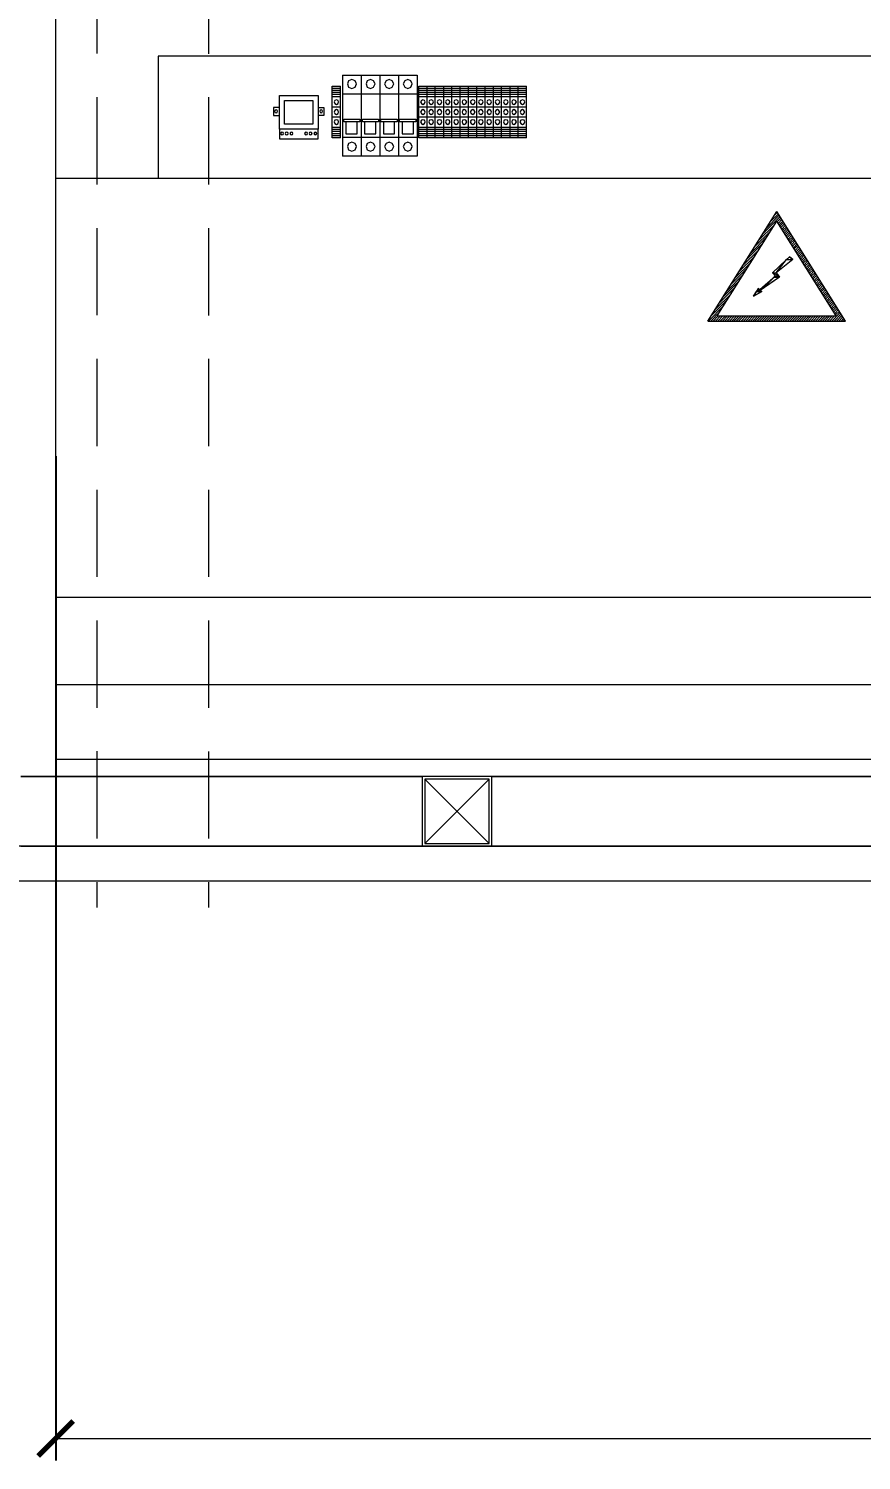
# Model space of a CAD drawing. Header units: millimetres. Extents: x 216897 to 220043, y -96037 to -94755.
# Drawn here: x 217727.1 to 217774.8, y -95980.8 to -95898.7 of the extents above; entities that cross this region are included whole.
import ezdxf

# ---------------------------------------------------------------- set-up
doc = ezdxf.new("R2010")
doc.units = ezdxf.units.MM
doc.header["$PDMODE"] = 2
doc.linetypes.add('HIDDEN', pattern=[0.375, 0.25, -0.125])
doc.layers.get('0').update_dxf_attribs({"lineweight": 20})
for name, color, linetype, lineweight in [('ahsapkesit', 26, 'Continuous', 20), ('karkas sistem', 175, 'HIDDEN', 20), ('makineekipman', 156, 'Continuous', 20), ('tezgahdemir', 76, 'Continuous', 20)]:
    doc.layers.add(name, color=color, linetype=linetype, lineweight=lineweight)
doc.styles.add('Ölçü50', font='calibri.ttf', dxfattribs={"width": 0.7})
doc.dimstyles.new('olcu10', dxfattribs={"dimtxt": 9, "dimasz": 2, "dimexe": 1.25, "dimexo": 0.625, "dimgap": 0.5, "dimtad": 1, "dimdec": 1, "dimrnd": 0.5, "dimzin": 9, "dimtxsty": 'Ölçü50', "dimblk": 'ARCHTICK', "dimcen": 2, "dimclrd": 256, "dimclre": 256, "dimclrt": 6, "dimazin": 2, "dimtfac": 1, "dimtdec": 1, "dimtix": 1, "dimtmove": 0, "dimatfit": 3, "dimldrblk": 'ARCHTICK', "dimfxl": 1, "dimlwd": -1, "dimarcsym": 0})

# ---------------------------------------------------------------- blocks, each defined once
blk = doc.blocks.new('lena 2500 928')
blk.add_line((38330.41, -15738.03), (38330.41, -14988.03))
at = {"linetype": 'Continuous'}
for p, q in [((38330.41, -15405.03), (39830.41, -15405.03)), ((38330.41, -15645.24), (39830.41, -15645.24)), ((38330.41, -15695.24), (39830.41, -15695.24)), ((38330.41, -15738.03), (39830.41, -15738.03))]:
    blk.add_line(p, q, dxfattribs=at)
at = {"lineweight": 0}
for points in [[(39089.08, -15405.03), (39089.08, -15335.03), (38389.08, -15335.03), (38389.08, -15405.03)], [(38494.84, -15345.89), (38505.52, -15345.89)], [(38494.84, -15345.89), (38494.84, -15392.33)], [(38502.77, -15350.9), (38501.96, -15349.12), (38500.18, -15348.31), (38498.24, -15349.12), (38497.59, -15350.9), (38498.24, -15352.85), (38500.18, -15353.49), (38501.96, -15352.85), (38502.77, -15350.9), (38502.77, -15350.9)], [(38505.52, -15345.89), (38516.2, -15345.89)], [(38505.52, -15345.89), (38505.52, -15392.33)], [(38505.52, -15345.89), (38505.52, -15392.33)], [(38513.45, -15350.9), (38512.64, -15349.12), (38510.86, -15348.31), (38508.92, -15349.12), (38508.28, -15350.9), (38508.92, -15352.85), (38510.86, -15353.49), (38512.64, -15352.85), (38513.45, -15350.9), (38513.45, -15350.9)], [(38516.2, -15345.89), (38526.88, -15345.89)], [(38516.2, -15345.89), (38516.2, -15392.33)], [(38516.2, -15345.89), (38516.2, -15392.33)], [(38524.13, -15350.9), (38523.32, -15349.12), (38521.54, -15348.31), (38519.76, -15349.12), (38518.96, -15350.9), (38519.76, -15352.85), (38521.54, -15353.49), (38523.32, -15352.85), (38524.13, -15350.9), (38524.13, -15350.9)], [(38526.88, -15345.89), (38537.57, -15345.89)], [(38526.88, -15345.89), (38526.88, -15392.33)], [(38526.88, -15345.89), (38526.88, -15392.33)], [(38534.81, -15350.9), (38534.01, -15349.12), (38532.23, -15348.31), (38530.45, -15349.12), (38529.64, -15350.9), (38530.45, -15352.85), (38532.23, -15353.49), (38534.01, -15352.85), (38534.81, -15350.9), (38534.81, -15350.9)], [(38537.57, -15345.89), (38537.57, -15392.33)], [(38458.6, -15357.54), (38480.77, -15357.54)], [(38458.6, -15376.96), (38458.6, -15357.54)], [(38480.77, -15357.54), (38480.77, -15376.96)], [(38488.86, -15352.2), (38493.71, -15352.2)], [(38488.86, -15381.81), (38488.86, -15352.2)], [(38488.86, -15381.81), (38488.86, -15352.2)], [(38488.86, -15381.81), (38488.86, -15352.2)], [(38488.86, -15353.33), (38493.71, -15353.33)], [(38488.86, -15354.46), (38493.71, -15354.46)], [(38488.86, -15355.76), (38493.71, -15355.76)], [(38488.86, -15356.89), (38493.71, -15356.89)], [(38488.86, -15358.19), (38493.71, -15358.19)], [(38493.71, -15381.81), (38493.71, -15352.2)], [(38494.84, -15356.57), (38505.52, -15356.57)], [(38505.52, -15356.57), (38516.2, -15356.57)], [(38516.2, -15356.57), (38526.88, -15356.57)], [(38526.88, -15356.57), (38537.57, -15356.57)], [(38538.54, -15352.2), (38543.23, -15352.2)], [(38538.54, -15381.81), (38538.54, -15352.2)], [(38538.54, -15353.33), (38543.23, -15353.33)], [(38538.54, -15354.46), (38543.23, -15354.46)], [(38538.54, -15355.76), (38543.23, -15355.76)], [(38538.54, -15356.89), (38543.23, -15356.89)], [(38538.54, -15358.19), (38543.23, -15358.19)], [(38543.23, -15352.2), (38547.92, -15352.2)], [(38543.23, -15381.81), (38543.23, -15352.2)], [(38543.23, -15381.81), (38543.23, -15352.2)], [(38543.23, -15353.33), (38547.92, -15353.33)], [(38543.23, -15354.46), (38547.92, -15354.46)], [(38543.23, -15355.76), (38547.92, -15355.76)], [(38543.23, -15356.89), (38547.92, -15356.89)], [(38543.23, -15358.19), (38547.92, -15358.19)], [(38547.92, -15352.2), (38552.78, -15352.2)], [(38547.92, -15381.81), (38547.92, -15352.2)], [(38547.92, -15381.81), (38547.92, -15352.2)], [(38547.92, -15353.33), (38552.78, -15353.33)], [(38547.92, -15354.46), (38552.78, -15354.46)], [(38547.92, -15355.76), (38552.78, -15355.76)], [(38547.92, -15356.89), (38552.78, -15356.89)], [(38547.92, -15358.19), (38552.78, -15358.19)], [(38552.78, -15352.2), (38557.47, -15352.2)], [(38552.78, -15381.81), (38552.78, -15352.2)], [(38552.78, -15381.81), (38552.78, -15352.2)], [(38552.78, -15353.33), (38557.47, -15353.33)], [(38552.78, -15354.46), (38557.47, -15354.46)], [(38552.78, -15355.76), (38557.47, -15355.76)], [(38552.78, -15356.89), (38557.47, -15356.89)], [(38552.78, -15358.19), (38557.47, -15358.19)], [(38557.47, -15352.2), (38562.32, -15352.2)], [(38557.47, -15381.81), (38557.47, -15352.2)], [(38557.47, -15381.81), (38557.47, -15352.2)], [(38557.47, -15353.33), (38562.32, -15353.33)], [(38557.47, -15354.46), (38562.32, -15354.46)], [(38557.47, -15355.76), (38562.32, -15355.76)], [(38557.47, -15356.89), (38562.32, -15356.89)], [(38557.47, -15358.19), (38562.32, -15358.19)], [(38562.32, -15352.2), (38567.02, -15352.2)], [(38562.32, -15381.81), (38562.32, -15352.2)], [(38562.32, -15381.81), (38562.32, -15352.2)], [(38562.32, -15353.33), (38567.02, -15353.33)], [(38562.32, -15354.46), (38567.02, -15354.46)], [(38562.32, -15355.76), (38567.02, -15355.76)], [(38562.32, -15356.89), (38567.02, -15356.89)], [(38562.32, -15358.19), (38567.02, -15358.19)], [(38567.02, -15352.2), (38571.71, -15352.2)], [(38567.02, -15381.81), (38567.02, -15352.2)], [(38567.02, -15381.81), (38567.02, -15352.2)], [(38567.02, -15353.33), (38571.71, -15353.33)], [(38567.02, -15354.46), (38571.71, -15354.46)], [(38567.02, -15355.76), (38571.71, -15355.76)], [(38567.02, -15356.89), (38571.71, -15356.89)], [(38567.02, -15358.19), (38571.71, -15358.19)], [(38571.71, -15352.2), (38576.56, -15352.2)], [(38571.71, -15381.81), (38571.71, -15352.2)], [(38571.71, -15381.81), (38571.71, -15352.2)], [(38571.71, -15353.33), (38576.56, -15353.33)], [(38571.71, -15354.46), (38576.56, -15354.46)], [(38571.71, -15355.76), (38576.56, -15355.76)], [(38571.71, -15356.89), (38576.56, -15356.89)], [(38571.71, -15358.19), (38576.56, -15358.19)], [(38576.56, -15352.2), (38581.26, -15352.2)], [(38576.56, -15381.81), (38576.56, -15352.2)], [(38576.56, -15381.81), (38576.56, -15352.2)], [(38576.56, -15353.33), (38581.26, -15353.33)], [(38576.56, -15354.46), (38581.26, -15354.46)], [(38576.56, -15355.76), (38581.26, -15355.76)], [(38576.56, -15356.89), (38581.26, -15356.89)], [(38576.56, -15358.19), (38581.26, -15358.19)], [(38581.26, -15352.2), (38585.95, -15352.2)], [(38581.26, -15381.81), (38581.26, -15352.2)], [(38581.26, -15381.81), (38581.26, -15352.2)], [(38581.26, -15381.81), (38581.26, -15352.2)], [(38581.26, -15353.33), (38585.95, -15353.33)], [(38581.26, -15354.46), (38585.95, -15354.46)], [(38581.26, -15355.76), (38585.95, -15355.76)], [(38581.26, -15356.89), (38585.95, -15356.89)], [(38581.26, -15358.19), (38585.95, -15358.19)], [(38585.95, -15352.2), (38590.81, -15352.2)], [(38585.95, -15381.81), (38585.95, -15352.2)], [(38585.95, -15381.81), (38585.95, -15352.2)], [(38585.95, -15381.81), (38585.95, -15352.2)], [(38585.95, -15353.33), (38590.81, -15353.33)], [(38585.95, -15354.46), (38590.81, -15354.46)], [(38585.95, -15355.76), (38590.81, -15355.76)], [(38585.95, -15356.89), (38590.81, -15356.89)], [(38585.95, -15358.19), (38590.81, -15358.19)], [(38590.81, -15352.2), (38595.5, -15352.2)], [(38590.81, -15381.81), (38590.81, -15352.2)], [(38590.81, -15381.81), (38590.81, -15352.2)], [(38590.81, -15381.81), (38590.81, -15352.2)], [(38590.81, -15353.33), (38595.5, -15353.33)], [(38590.81, -15354.46), (38595.5, -15354.46)], [(38590.81, -15355.76), (38595.5, -15355.76)], [(38590.81, -15356.89), (38595.5, -15356.89)], [(38590.81, -15358.19), (38595.5, -15358.19)], [(38595.5, -15352.2), (38600.19, -15352.2)], [(38595.5, -15381.81), (38595.5, -15352.2)], [(38595.5, -15381.81), (38595.5, -15352.2)], [(38595.5, -15381.81), (38595.5, -15352.2)], [(38595.5, -15353.33), (38600.19, -15353.33)], [(38595.5, -15354.46), (38600.19, -15354.46)], [(38595.5, -15355.76), (38600.19, -15355.76)], [(38595.5, -15356.89), (38600.19, -15356.89)], [(38595.5, -15358.19), (38600.19, -15358.19)], [(38600.19, -15381.81), (38600.19, -15352.2)], [(38455.2, -15364.5), (38455.2, -15369.03)], [(38458.6, -15364.5), (38455.2, -15364.5)], [(38457.62, -15366.6), (38457.3, -15366.12), (38456.82, -15365.79), (38456.17, -15366.12), (38455.84, -15366.6), (38456.17, -15367.25), (38456.82, -15367.57), (38457.3, -15367.25), (38457.62, -15366.6), (38457.62, -15366.6)], [(38461.51, -15360.45), (38477.85, -15360.45)], [(38461.51, -15374.04), (38461.51, -15360.45)], [(38477.85, -15360.45), (38477.85, -15374.04)], [(38480.77, -15364.5), (38484.16, -15364.5)], [(38483.35, -15366.6), (38483.19, -15366.12), (38482.55, -15365.79), (38481.9, -15366.12), (38481.74, -15366.6), (38481.9, -15367.25), (38482.55, -15367.57), (38483.19, -15367.25), (38483.35, -15366.6), (38483.35, -15366.6)], [(38484.16, -15364.5), (38484.16, -15369.03)], [(38488.86, -15364.01), (38493.71, -15364.01)], [(38492.58, -15361.26), (38492.25, -15360.45), (38491.28, -15359.97), (38490.31, -15360.45), (38489.99, -15361.26), (38490.31, -15362.23), (38491.28, -15362.72), (38492.25, -15362.23), (38492.58, -15361.26), (38492.58, -15361.26)], [(38492.58, -15367.09), (38492.25, -15366.12), (38491.28, -15365.63), (38490.31, -15366.12), (38489.99, -15367.09), (38490.31, -15367.9), (38491.28, -15368.38), (38492.25, -15367.9), (38492.58, -15367.09), (38492.58, -15367.09)], [(38538.54, -15364.01), (38543.23, -15364.01)], [(38542.26, -15361.26), (38541.77, -15360.45), (38540.8, -15359.97), (38539.99, -15360.45), (38539.51, -15361.26), (38539.99, -15362.23), (38540.8, -15362.72), (38541.77, -15362.23), (38542.26, -15361.26), (38542.26, -15361.26)], [(38542.26, -15367.09), (38541.77, -15366.12), (38540.8, -15365.63), (38539.99, -15366.12), (38539.51, -15367.09), (38539.99, -15367.9), (38540.8, -15368.38), (38541.77, -15367.9), (38542.26, -15367.09), (38542.26, -15367.09)], [(38543.23, -15364.01), (38547.92, -15364.01)], [(38546.95, -15361.26), (38546.63, -15360.45), (38545.66, -15359.97), (38544.69, -15360.45), (38544.2, -15361.26), (38544.69, -15362.23), (38545.66, -15362.72), (38546.63, -15362.23), (38546.95, -15361.26), (38546.95, -15361.26)], [(38546.95, -15367.09), (38546.63, -15366.12), (38545.66, -15365.63), (38544.69, -15366.12), (38544.36, -15367.09), (38544.69, -15367.9), (38545.66, -15368.38), (38546.63, -15367.9), (38546.95, -15367.09), (38546.95, -15367.09)], [(38547.92, -15364.01), (38552.78, -15364.01)], [(38551.81, -15361.26), (38551.32, -15360.45), (38550.35, -15359.97), (38549.38, -15360.45), (38549.05, -15361.26), (38549.38, -15362.23), (38550.35, -15362.72), (38551.32, -15362.23), (38551.81, -15361.26), (38551.81, -15361.26)], [(38551.64, -15367.09), (38551.32, -15366.12), (38550.35, -15365.63), (38549.38, -15366.12), (38549.05, -15367.09), (38549.38, -15367.9), (38550.35, -15368.38), (38551.32, -15367.9), (38551.64, -15367.09), (38551.64, -15367.09)], [(38552.78, -15364.01), (38557.47, -15364.01)], [(38556.5, -15361.26), (38556.01, -15360.45), (38555.2, -15359.97), (38554.23, -15360.45), (38553.75, -15361.26), (38554.23, -15362.23), (38555.2, -15362.72), (38556.01, -15362.23), (38556.5, -15361.26), (38556.5, -15361.26)], [(38556.5, -15367.09), (38556.01, -15366.12), (38555.2, -15365.63), (38554.23, -15366.12), (38553.75, -15367.09), (38554.23, -15367.9), (38555.2, -15368.38), (38556.01, -15367.9), (38556.5, -15367.09), (38556.5, -15367.09)], [(38557.47, -15364.01), (38562.32, -15364.01)], [(38561.19, -15361.26), (38560.87, -15360.45), (38559.9, -15359.97), (38558.93, -15360.45), (38558.6, -15361.26), (38558.93, -15362.23), (38559.9, -15362.72), (38560.87, -15362.23), (38561.19, -15361.26), (38561.19, -15361.26)], [(38561.19, -15367.09), (38560.87, -15366.12), (38559.9, -15365.63), (38558.93, -15366.12), (38558.6, -15367.09), (38558.93, -15367.9), (38559.9, -15368.38), (38560.87, -15367.9), (38561.19, -15367.09), (38561.19, -15367.09)], [(38562.32, -15364.01), (38567.02, -15364.01)], [(38566.05, -15361.26), (38565.56, -15360.45), (38564.59, -15359.97), (38563.62, -15360.45), (38563.3, -15361.26), (38563.62, -15362.23), (38564.59, -15362.72), (38565.56, -15362.23), (38566.05, -15361.26), (38566.05, -15361.26)], [(38565.88, -15367.09), (38565.56, -15366.12), (38564.59, -15365.63), (38563.62, -15366.12), (38563.3, -15367.09), (38563.62, -15367.9), (38564.59, -15368.38), (38565.56, -15367.9), (38565.88, -15367.09), (38565.88, -15367.09)], [(38567.02, -15364.01), (38571.71, -15364.01)], [(38570.74, -15361.26), (38570.42, -15360.45), (38569.44, -15359.97), (38568.47, -15360.45), (38567.99, -15361.26), (38568.47, -15362.23), (38569.44, -15362.72), (38570.42, -15362.23), (38570.74, -15361.26), (38570.74, -15361.26)], [(38570.74, -15367.09), (38570.25, -15366.12), (38569.44, -15365.63), (38568.47, -15366.12), (38567.99, -15367.09), (38568.47, -15367.9), (38569.44, -15368.38), (38570.25, -15367.9), (38570.74, -15367.09), (38570.74, -15367.09)], [(38571.71, -15364.01), (38576.56, -15364.01)], [(38575.43, -15361.26), (38575.11, -15360.45), (38574.14, -15359.97), (38573.17, -15360.45), (38572.84, -15361.26), (38573.17, -15362.23), (38574.14, -15362.72), (38575.11, -15362.23), (38575.43, -15361.26), (38575.43, -15361.26)], [(38575.43, -15367.09), (38575.11, -15366.12), (38574.14, -15365.63), (38573.17, -15366.12), (38572.84, -15367.09), (38573.17, -15367.9), (38574.14, -15368.38), (38575.11, -15367.9), (38575.43, -15367.09), (38575.43, -15367.09)], [(38576.56, -15364.01), (38581.26, -15364.01)], [(38580.29, -15361.26), (38579.8, -15360.45), (38578.83, -15359.97), (38577.86, -15360.45), (38577.54, -15361.26), (38577.86, -15362.23), (38578.83, -15362.72), (38579.8, -15362.23), (38580.29, -15361.26), (38580.29, -15361.26)], [(38580.12, -15367.09), (38579.8, -15366.12), (38578.83, -15365.63), (38578.02, -15366.12), (38577.54, -15367.09), (38578.02, -15367.9), (38578.83, -15368.38), (38579.8, -15367.9), (38580.12, -15367.09), (38580.12, -15367.09)], [(38581.26, -15364.01), (38585.95, -15364.01)], [(38584.98, -15361.26), (38584.66, -15360.45), (38583.69, -15359.97), (38582.71, -15360.45), (38582.23, -15361.26), (38582.71, -15362.23), (38583.69, -15362.72), (38584.66, -15362.23), (38584.98, -15361.26), (38584.98, -15361.26)], [(38584.98, -15367.09), (38584.49, -15366.12), (38583.69, -15365.63), (38582.71, -15366.12), (38582.39, -15367.09), (38582.71, -15367.9), (38583.69, -15368.38), (38584.49, -15367.9), (38584.98, -15367.09), (38584.98, -15367.09)], [(38585.95, -15364.01), (38590.81, -15364.01)], [(38589.67, -15361.26), (38589.35, -15360.45), (38588.38, -15359.97), (38587.41, -15360.45), (38587.08, -15361.26), (38587.41, -15362.23), (38588.38, -15362.72), (38589.35, -15362.23), (38589.67, -15361.26), (38589.67, -15361.26)], [(38589.67, -15367.09), (38589.35, -15366.12), (38588.38, -15365.63), (38587.41, -15366.12), (38587.08, -15367.09), (38587.41, -15367.9), (38588.38, -15368.38), (38589.35, -15367.9), (38589.67, -15367.09), (38589.67, -15367.09)], [(38590.81, -15364.01), (38595.5, -15364.01)], [(38594.53, -15361.26), (38594.04, -15360.45), (38593.07, -15359.97), (38592.1, -15360.45), (38591.78, -15361.26), (38592.1, -15362.23), (38593.07, -15362.72), (38594.04, -15362.23), (38594.53, -15361.26), (38594.53, -15361.26)], [(38594.53, -15367.09), (38594.04, -15366.12), (38593.07, -15365.63), (38592.26, -15366.12), (38591.78, -15367.09), (38592.26, -15367.9), (38593.07, -15368.38), (38594.04, -15367.9), (38594.53, -15367.09), (38594.53, -15367.09)], [(38595.5, -15364.01), (38600.19, -15364.01)], [(38599.22, -15361.26), (38598.9, -15360.45), (38597.93, -15359.97), (38596.95, -15360.45), (38596.47, -15361.26), (38596.95, -15362.23), (38597.93, -15362.72), (38598.9, -15362.23), (38599.22, -15361.26), (38599.22, -15361.26)], [(38599.22, -15367.09), (38598.73, -15366.12), (38597.93, -15365.63), (38596.95, -15366.12), (38596.63, -15367.09), (38596.95, -15367.9), (38597.93, -15368.38), (38598.73, -15367.9), (38599.22, -15367.09), (38599.22, -15367.09)], [(38455.2, -15369.03), (38458.6, -15369.03)], [(38477.85, -15374.04), (38461.51, -15374.04)], [(38484.16, -15369.03), (38480.77, -15369.03)], [(38493.71, -15370), (38488.86, -15370)], [(38492.58, -15372.75), (38492.25, -15371.78), (38491.28, -15371.46), (38490.31, -15371.78), (38489.99, -15372.75), (38490.31, -15373.72), (38491.28, -15374.21), (38492.25, -15373.72), (38492.58, -15372.75), (38492.58, -15372.75)], [(38495.49, -15371.13), (38504.72, -15371.13)], [(38495.49, -15372.75), (38495.49, -15371.13)], [(38504.72, -15372.75), (38495.49, -15372.75)], [(38496.79, -15372.75), (38496.79, -15379.55)], [(38503.26, -15379.55), (38503.26, -15372.75)], [(38504.72, -15371.13), (38504.72, -15372.75)], [(38506.17, -15372.75), (38506.17, -15371.13)], [(38506.17, -15371.13), (38515.4, -15371.13)], [(38515.4, -15372.75), (38506.17, -15372.75)], [(38507.47, -15372.75), (38507.47, -15379.55)], [(38513.94, -15379.55), (38513.94, -15372.75)], [(38515.4, -15371.13), (38515.4, -15372.75)], [(38516.85, -15372.75), (38516.85, -15371.13)], [(38516.85, -15371.13), (38526.08, -15371.13)], [(38526.08, -15372.75), (38516.85, -15372.75)], [(38518.31, -15372.75), (38518.31, -15379.55)], [(38524.62, -15379.55), (38524.62, -15372.75)], [(38526.08, -15371.13), (38526.08, -15372.75)], [(38527.53, -15371.13), (38536.76, -15371.13)], [(38527.53, -15372.75), (38527.53, -15371.13)], [(38536.76, -15372.75), (38527.53, -15372.75)], [(38528.99, -15372.75), (38528.99, -15379.55)], [(38535.46, -15379.55), (38535.46, -15372.75)], [(38536.76, -15371.13), (38536.76, -15372.75)], [(38543.23, -15370), (38538.54, -15370)], [(38542.26, -15372.75), (38541.77, -15371.78), (38540.8, -15371.46), (38539.99, -15371.78), (38539.51, -15372.75), (38539.99, -15373.72), (38540.8, -15374.21), (38541.77, -15373.72), (38542.26, -15372.75), (38542.26, -15372.75)], [(38547.92, -15370), (38543.23, -15370)], [(38546.95, -15372.75), (38546.63, -15371.78), (38545.66, -15371.46), (38544.69, -15371.78), (38544.2, -15372.75), (38544.69, -15373.72), (38545.66, -15374.21), (38546.63, -15373.72), (38546.95, -15372.75), (38546.95, -15372.75)], [(38552.78, -15370), (38547.92, -15370)], [(38551.81, -15372.75), (38551.32, -15371.78), (38550.35, -15371.46), (38549.38, -15371.78), (38549.05, -15372.75), (38549.38, -15373.72), (38550.35, -15374.21), (38551.32, -15373.72), (38551.81, -15372.75), (38551.81, -15372.75)], [(38557.47, -15370), (38552.78, -15370)], [(38556.5, -15372.75), (38556.01, -15371.78), (38555.2, -15371.46), (38554.23, -15371.78), (38553.75, -15372.75), (38554.23, -15373.72), (38555.2, -15374.21), (38556.01, -15373.72), (38556.5, -15372.75), (38556.5, -15372.75)], [(38562.32, -15370), (38557.47, -15370)], [(38561.19, -15372.75), (38560.87, -15371.78), (38559.9, -15371.46), (38558.93, -15371.78), (38558.6, -15372.75), (38558.93, -15373.72), (38559.9, -15374.21), (38560.87, -15373.72), (38561.19, -15372.75), (38561.19, -15372.75)], [(38567.02, -15370), (38562.32, -15370)], [(38566.05, -15372.75), (38565.56, -15371.78), (38564.59, -15371.46), (38563.62, -15371.78), (38563.3, -15372.75), (38563.62, -15373.72), (38564.59, -15374.21), (38565.56, -15373.72), (38566.05, -15372.75), (38566.05, -15372.75)], [(38571.71, -15370), (38567.02, -15370)], [(38570.74, -15372.75), (38570.42, -15371.78), (38569.44, -15371.46), (38568.47, -15371.78), (38567.99, -15372.75), (38568.47, -15373.72), (38569.44, -15374.21), (38570.42, -15373.72), (38570.74, -15372.75), (38570.74, -15372.75)], [(38576.56, -15370), (38571.71, -15370)], [(38575.43, -15372.75), (38575.11, -15371.78), (38574.14, -15371.46), (38573.17, -15371.78), (38572.84, -15372.75), (38573.17, -15373.72), (38574.14, -15374.21), (38575.11, -15373.72), (38575.43, -15372.75), (38575.43, -15372.75)], [(38581.26, -15370), (38576.56, -15370)], [(38580.29, -15372.75), (38579.8, -15371.78), (38578.83, -15371.46), (38577.86, -15371.78), (38577.54, -15372.75), (38577.86, -15373.72), (38578.83, -15374.21), (38579.8, -15373.72), (38580.29, -15372.75), (38580.29, -15372.75)], [(38585.95, -15370), (38581.26, -15370)], [(38584.98, -15372.75), (38584.66, -15371.78), (38583.69, -15371.46), (38582.71, -15371.78), (38582.23, -15372.75), (38582.71, -15373.72), (38583.69, -15374.21), (38584.66, -15373.72), (38584.98, -15372.75), (38584.98, -15372.75)], [(38590.81, -15370), (38585.95, -15370)], [(38589.67, -15372.75), (38589.35, -15371.78), (38588.38, -15371.46), (38587.41, -15371.78), (38587.08, -15372.75), (38587.41, -15373.72), (38588.38, -15374.21), (38589.35, -15373.72), (38589.67, -15372.75), (38589.67, -15372.75)], [(38595.5, -15370), (38590.81, -15370)], [(38594.53, -15372.75), (38594.04, -15371.78), (38593.07, -15371.46), (38592.1, -15371.78), (38591.78, -15372.75), (38592.1, -15373.72), (38593.07, -15374.21), (38594.04, -15373.72), (38594.53, -15372.75), (38594.53, -15372.75)], [(38600.19, -15370), (38595.5, -15370)], [(38599.22, -15372.75), (38598.9, -15371.78), (38597.93, -15371.46), (38596.95, -15371.78), (38596.47, -15372.75), (38596.95, -15373.72), (38597.93, -15374.21), (38598.9, -15373.72), (38599.22, -15372.75), (38599.22, -15372.75)], [(38458.6, -15376.96), (38458.6, -15382.46)], [(38480.77, -15376.96), (38458.6, -15376.96)], [(38458.6, -15382.46), (38480.77, -15382.46)], [(38461.02, -15379.38), (38460.7, -15378.74), (38460.05, -15378.58), (38459.57, -15378.74), (38459.24, -15379.38), (38459.57, -15380.03), (38460.05, -15380.19), (38460.7, -15380.03), (38461.02, -15379.38), (38461.02, -15379.38)], [(38463.61, -15379.38), (38463.45, -15378.74), (38462.8, -15378.58), (38462.16, -15378.74), (38461.99, -15379.38), (38462.16, -15380.03), (38462.8, -15380.19), (38463.45, -15380.03), (38463.61, -15379.38), (38463.61, -15379.38)], [(38466.36, -15379.38), (38466.04, -15378.74), (38465.39, -15378.58), (38464.91, -15378.74), (38464.58, -15379.38), (38464.91, -15380.03), (38465.39, -15380.19), (38466.04, -15380.03), (38466.36, -15379.38), (38466.36, -15379.38)], [(38474.78, -15379.38), (38474.45, -15378.74), (38473.81, -15378.58), (38473.32, -15378.74), (38473, -15379.38), (38473.32, -15380.03), (38473.81, -15380.19), (38474.45, -15380.03), (38474.78, -15379.38), (38474.78, -15379.38)], [(38477.37, -15379.38), (38477.04, -15378.74), (38476.56, -15378.58), (38475.91, -15378.74), (38475.59, -15379.38), (38475.91, -15380.03), (38476.56, -15380.19), (38477.04, -15380.03), (38477.37, -15379.38), (38477.37, -15379.38)], [(38480.12, -15379.38), (38479.79, -15378.74), (38479.15, -15378.58), (38478.66, -15378.74), (38478.34, -15379.38), (38478.66, -15380.03), (38479.15, -15380.19), (38479.79, -15380.03), (38480.12, -15379.38), (38480.12, -15379.38)], [(38480.77, -15382.46), (38480.77, -15376.96)], [(38493.71, -15375.99), (38488.86, -15375.99)], [(38493.71, -15377.12), (38488.86, -15377.12)], [(38493.71, -15378.25), (38488.86, -15378.25)], [(38493.71, -15379.55), (38488.86, -15379.55)], [(38493.71, -15380.68), (38488.86, -15380.68)], [(38493.71, -15381.81), (38488.86, -15381.81)], [(38505.52, -15381.65), (38494.84, -15381.65)], [(38496.79, -15379.55), (38503.26, -15379.55)], [(38516.2, -15381.65), (38505.52, -15381.65)], [(38507.47, -15379.55), (38513.94, -15379.55)], [(38526.88, -15381.65), (38516.2, -15381.65)], [(38518.31, -15379.55), (38524.62, -15379.55)], [(38537.57, -15381.65), (38526.88, -15381.65)], [(38528.99, -15379.55), (38535.46, -15379.55)], [(38543.23, -15375.99), (38538.54, -15375.99)], [(38543.23, -15377.12), (38538.54, -15377.12)], [(38543.23, -15378.25), (38538.54, -15378.25)], [(38543.23, -15379.55), (38538.54, -15379.55)], [(38543.23, -15380.68), (38538.54, -15380.68)], [(38543.23, -15381.81), (38538.54, -15381.81)], [(38547.92, -15375.99), (38543.23, -15375.99)], [(38547.92, -15377.12), (38543.23, -15377.12)], [(38547.92, -15378.25), (38543.23, -15378.25)], [(38547.92, -15379.55), (38543.23, -15379.55)], [(38547.92, -15380.68), (38543.23, -15380.68)], [(38547.92, -15381.81), (38543.23, -15381.81)], [(38552.78, -15375.99), (38547.92, -15375.99)], [(38552.78, -15377.12), (38547.92, -15377.12)], [(38552.78, -15378.25), (38547.92, -15378.25)], [(38552.78, -15379.55), (38547.92, -15379.55)], [(38552.78, -15380.68), (38547.92, -15380.68)], [(38552.78, -15381.81), (38547.92, -15381.81)], [(38557.47, -15375.99), (38552.78, -15375.99)], [(38557.47, -15377.12), (38552.78, -15377.12)], [(38557.47, -15378.25), (38552.78, -15378.25)], [(38557.47, -15379.55), (38552.78, -15379.55)], [(38557.47, -15380.68), (38552.78, -15380.68)], [(38557.47, -15381.81), (38552.78, -15381.81)], [(38562.32, -15375.99), (38557.47, -15375.99)], [(38562.32, -15377.12), (38557.47, -15377.12)], [(38562.32, -15378.25), (38557.47, -15378.25)], [(38562.32, -15379.55), (38557.47, -15379.55)], [(38562.32, -15380.68), (38557.47, -15380.68)], [(38562.32, -15381.81), (38557.47, -15381.81)], [(38567.02, -15375.99), (38562.32, -15375.99)], [(38567.02, -15377.12), (38562.32, -15377.12)], [(38567.02, -15378.25), (38562.32, -15378.25)], [(38567.02, -15379.55), (38562.32, -15379.55)], [(38567.02, -15380.68), (38562.32, -15380.68)], [(38567.02, -15381.81), (38562.32, -15381.81)], [(38571.71, -15375.99), (38567.02, -15375.99)], [(38571.71, -15377.12), (38567.02, -15377.12)], [(38571.71, -15378.25), (38567.02, -15378.25)], [(38571.71, -15379.55), (38567.02, -15379.55)], [(38571.71, -15380.68), (38567.02, -15380.68)], [(38571.71, -15381.81), (38567.02, -15381.81)], [(38576.56, -15375.99), (38571.71, -15375.99)], [(38576.56, -15377.12), (38571.71, -15377.12)], [(38576.56, -15378.25), (38571.71, -15378.25)], [(38576.56, -15379.55), (38571.71, -15379.55)], [(38576.56, -15380.68), (38571.71, -15380.68)], [(38576.56, -15381.81), (38571.71, -15381.81)], [(38581.26, -15375.99), (38576.56, -15375.99)], [(38581.26, -15377.12), (38576.56, -15377.12)], [(38581.26, -15378.25), (38576.56, -15378.25)], [(38581.26, -15379.55), (38576.56, -15379.55)], [(38581.26, -15380.68), (38576.56, -15380.68)], [(38581.26, -15381.81), (38576.56, -15381.81)], [(38585.95, -15375.99), (38581.26, -15375.99)], [(38585.95, -15377.12), (38581.26, -15377.12)], [(38585.95, -15378.25), (38581.26, -15378.25)], [(38585.95, -15379.55), (38581.26, -15379.55)], [(38585.95, -15380.68), (38581.26, -15380.68)], [(38585.95, -15381.81), (38581.26, -15381.81)], [(38590.81, -15375.99), (38585.95, -15375.99)], [(38590.81, -15377.12), (38585.95, -15377.12)], [(38590.81, -15378.25), (38585.95, -15378.25)], [(38590.81, -15379.55), (38585.95, -15379.55)], [(38590.81, -15380.68), (38585.95, -15380.68)], [(38590.81, -15381.81), (38585.95, -15381.81)], [(38595.5, -15375.99), (38590.81, -15375.99)], [(38595.5, -15377.12), (38590.81, -15377.12)], [(38595.5, -15378.25), (38590.81, -15378.25)], [(38595.5, -15379.55), (38590.81, -15379.55)], [(38595.5, -15380.68), (38590.81, -15380.68)], [(38595.5, -15381.81), (38590.81, -15381.81)], [(38600.19, -15375.99), (38595.5, -15375.99)], [(38600.19, -15377.12), (38595.5, -15377.12)], [(38600.19, -15378.25), (38595.5, -15378.25)], [(38600.19, -15379.55), (38595.5, -15379.55)], [(38600.19, -15380.68), (38595.5, -15380.68)], [(38600.19, -15381.81), (38595.5, -15381.81)], [(38502.77, -15386.83), (38501.96, -15385.05), (38500.18, -15384.24), (38498.24, -15385.05), (38497.59, -15386.83), (38498.24, -15388.77), (38500.18, -15389.42), (38501.96, -15388.77), (38502.77, -15386.83), (38502.77, -15386.83)], [(38513.45, -15386.83), (38512.64, -15385.05), (38510.86, -15384.24), (38508.92, -15385.05), (38508.28, -15386.83), (38508.92, -15388.77), (38510.86, -15389.42), (38512.64, -15388.77), (38513.45, -15386.83), (38513.45, -15386.83)], [(38524.13, -15386.83), (38523.32, -15385.05), (38521.54, -15384.24), (38519.76, -15385.05), (38518.96, -15386.83), (38519.76, -15388.77), (38521.54, -15389.42), (38523.32, -15388.77), (38524.13, -15386.83), (38524.13, -15386.83)], [(38534.81, -15386.83), (38534.01, -15385.05), (38532.23, -15384.24), (38530.45, -15385.05), (38529.64, -15386.83), (38530.45, -15388.77), (38532.23, -15389.42), (38534.01, -15388.77), (38534.81, -15386.83), (38534.81, -15386.83)], [(38505.52, -15392.33), (38494.84, -15392.33)], [(38516.2, -15392.33), (38505.52, -15392.33)], [(38526.88, -15392.33), (38516.2, -15392.33)], [(38537.57, -15392.33), (38526.88, -15392.33)], [(38704.25, -15486.87), (38743.7, -15424.01)], [(38783.14, -15486.87), (38743.7, -15424.01)], [(38709.62, -15483.85), (38743.7, -15429.63)], [(38733.12, -15440.96), (38742.52, -15431.48)], [(38735.39, -15437.35), (38745.63, -15427.03)], [(38737.65, -15433.74), (38745.12, -15426.27)], [(38739.83, -15430.13), (38744.62, -15425.43)], [(38742.1, -15426.52), (38744.03, -15424.59)], [(38777.77, -15483.85), (38743.7, -15429.63)], [(38743.95, -15430.05), (38746.13, -15427.87)], [(38744.45, -15430.89), (38746.63, -15428.71)], [(38745.04, -15431.64), (38747.14, -15429.55)], [(38745.54, -15432.48), (38747.64, -15430.38)], [(38746.05, -15433.32), (38748.14, -15431.14)], [(38746.55, -15434.16), (38748.73, -15431.98)], [(38728.59, -15448.09), (38738.07, -15438.69)], [(38730.85, -15444.49), (38740.25, -15435.08)], [(38747.05, -15435), (38749.23, -15432.82)], [(38747.56, -15435.76), (38749.74, -15433.66)], [(38748.06, -15436.6), (38750.24, -15434.41)], [(38748.56, -15437.44), (38750.75, -15435.25)], [(38749.15, -15438.27), (38751.25, -15436.09)], [(38749.65, -15439.03), (38751.75, -15436.93)], [(38750.16, -15439.87), (38752.34, -15437.69)], [(38750.66, -15440.71), (38752.84, -15438.53)], [(38751.17, -15441.55), (38753.35, -15439.37)], [(38751.67, -15442.3), (38753.85, -15440.2)], [(38724.05, -15455.31), (38733.54, -15445.83)], [(38726.32, -15451.7), (38735.81, -15442.22)], [(38752.17, -15443.14), (38754.35, -15440.96)], [(38752.76, -15443.98), (38754.86, -15441.8)], [(38753.26, -15444.82), (38755.36, -15442.64)], [(38753.77, -15445.58), (38755.87, -15443.48)], [(38754.27, -15446.42), (38756.45, -15444.23)], [(38754.77, -15447.26), (38756.96, -15445.07)], [(38755.28, -15448.09), (38757.46, -15445.91)], [(38755.78, -15448.85), (38757.96, -15446.75)], [(38756.29, -15449.69), (38758.47, -15447.59)], [(38756.87, -15450.53), (38758.97, -15448.35)], [(38717.26, -15466.06), (38726.74, -15456.66)], [(38719.52, -15462.45), (38729.01, -15453.05)], [(38721.79, -15458.92), (38731.27, -15449.44)], [(38751.08, -15450.03), (38741.18, -15459.26)], [(38749.32, -15451.62), (38741.18, -15459.26), (38743.28, -15459.26), (38749.32, -15451.62), (38749.32, -15451.62)], [(38749.32, -15451.62), (38741.18, -15459.26), (38743.28, -15459.26), (38749.32, -15451.62)], [(38749.32, -15451.62), (38753.01, -15451.62), (38743.28, -15459.26), (38749.32, -15451.62), (38749.32, -15451.62)], [(38749.32, -15451.62), (38753.01, -15451.62), (38743.28, -15459.26), (38749.32, -15451.62)], [(38753.01, -15451.62), (38743.28, -15459.26)], [(38751.08, -15450.03), (38749.32, -15451.62), (38753.01, -15451.62), (38751.08, -15450.03), (38751.08, -15450.03)], [(38751.08, -15450.03), (38749.32, -15451.62), (38753.01, -15451.62), (38751.08, -15450.03)], [(38751.08, -15450.03), (38753.01, -15451.62)], [(38757.38, -15451.37), (38759.47, -15449.19)], [(38757.88, -15452.21), (38760.06, -15450.03)], [(38758.38, -15452.96), (38760.57, -15450.86)], [(38758.89, -15453.8), (38761.07, -15451.62)], [(38759.39, -15454.64), (38761.57, -15452.46)], [(38759.89, -15455.48), (38762.08, -15453.3)], [(38760.48, -15456.24), (38762.58, -15454.14)], [(38760.99, -15457.08), (38763.08, -15454.89)], [(38761.49, -15457.91), (38763.59, -15455.73)], [(38761.99, -15458.75), (38764.17, -15456.57)], [(38712.81, -15473.27), (38722.21, -15463.79)], [(38715.07, -15469.67), (38724.47, -15460.18)], [(38742.94, -15461.19), (38734.04, -15469.08)], [(38745.29, -15461.78), (38734.29, -15469.33)], [(38742.27, -15461.78), (38734.88, -15468.32), (38735.72, -15468.32), (38742.27, -15461.78), (38742.27, -15461.78)], [(38742.27, -15461.78), (38734.88, -15468.32), (38735.72, -15468.32), (38742.27, -15461.78)], [(38742.27, -15461.78), (38745.29, -15461.78), (38735.72, -15468.32), (38742.27, -15461.78), (38742.27, -15461.78)], [(38742.27, -15461.78), (38745.29, -15461.78), (38735.72, -15468.32), (38742.27, -15461.78)], [(38741.18, -15459.26), (38743.28, -15459.26), (38744.87, -15461.19), (38741.18, -15459.26), (38741.18, -15459.26)], [(38741.18, -15459.26), (38743.28, -15459.26), (38744.87, -15461.19), (38741.18, -15459.26)], [(38741.18, -15459.26), (38742.94, -15461.19), (38744.87, -15461.19), (38741.18, -15459.26), (38741.18, -15459.26)], [(38741.18, -15459.26), (38742.94, -15461.19), (38744.87, -15461.19), (38741.18, -15459.26)], [(38741.18, -15459.26), (38742.94, -15461.19)], [(38742.94, -15461.19), (38742.27, -15461.78), (38745.29, -15461.78), (38742.94, -15461.19), (38742.94, -15461.19)], [(38742.94, -15461.19), (38742.27, -15461.78), (38745.29, -15461.78), (38742.94, -15461.19)], [(38742.94, -15461.19), (38744.87, -15461.19), (38745.29, -15461.78), (38742.94, -15461.19), (38742.94, -15461.19)], [(38742.94, -15461.19), (38744.87, -15461.19), (38745.29, -15461.78), (38742.94, -15461.19)], [(38743.28, -15459.26), (38745.29, -15461.78)], [(38762.5, -15459.51), (38764.68, -15457.41)], [(38763, -15460.35), (38765.18, -15458.17)], [(38763.5, -15461.19), (38765.69, -15459.01)], [(38764.01, -15462.03), (38766.19, -15459.85)], [(38764.59, -15462.78), (38766.69, -15460.68)], [(38765.1, -15463.62), (38767.2, -15461.52)], [(38765.6, -15464.46), (38767.78, -15462.28)], [(38766.11, -15465.3), (38768.29, -15463.12)], [(38766.61, -15466.06), (38768.79, -15463.96)], [(38767.11, -15466.9), (38769.29, -15464.8)], [(38708.28, -15480.49), (38717.68, -15471.01)], [(38710.54, -15476.88), (38719.94, -15467.4)], [(38733.12, -15468.32), (38730.43, -15472.69)], [(38732.03, -15470), (38735.13, -15470), (38730.43, -15472.69), (38732.03, -15470), (38732.03, -15470)], [(38732.03, -15470), (38735.13, -15470), (38730.43, -15472.69), (38732.03, -15470)], [(38730.43, -15472.69), (38735.13, -15470)], [(38732.53, -15469.33), (38732.03, -15470), (38735.13, -15470), (38732.53, -15469.33), (38732.53, -15469.33)], [(38732.53, -15469.33), (38732.03, -15470), (38735.13, -15470), (38732.53, -15469.33)], [(38732.62, -15469.08), (38732.53, -15469.33), (38734.29, -15469.33), (38732.62, -15469.08), (38732.62, -15469.08)], [(38732.62, -15469.08), (38732.53, -15469.33), (38734.29, -15469.33), (38732.62, -15469.08)], [(38732.53, -15469.33), (38734.29, -15469.33), (38735.13, -15470), (38732.53, -15469.33), (38732.53, -15469.33)], [(38732.53, -15469.33), (38734.29, -15469.33), (38735.13, -15470), (38732.53, -15469.33)], [(38733.12, -15468.32), (38732.62, -15469.08), (38734.04, -15469.08), (38733.12, -15468.32), (38733.12, -15468.32)], [(38733.12, -15468.32), (38732.62, -15469.08), (38734.04, -15469.08), (38733.12, -15468.32)], [(38732.62, -15469.08), (38734.55, -15469.08), (38734.29, -15469.33), (38732.62, -15469.08), (38732.62, -15469.08)], [(38732.62, -15469.08), (38734.55, -15469.08), (38734.29, -15469.33), (38732.62, -15469.08)], [(38733.12, -15468.32), (38734.04, -15469.08)], [(38734.88, -15468.32), (38734.04, -15469.08), (38734.55, -15469.08), (38734.88, -15468.32), (38734.88, -15468.32)], [(38734.88, -15468.32), (38734.04, -15469.08), (38734.55, -15469.08), (38734.88, -15468.32)], [(38734.29, -15469.33), (38735.13, -15470)], [(38734.88, -15468.32), (38735.72, -15468.32), (38734.55, -15469.08), (38734.88, -15468.32), (38734.88, -15468.32)], [(38734.88, -15468.32), (38735.72, -15468.32), (38734.55, -15469.08), (38734.88, -15468.32)], [(38767.62, -15467.73), (38769.8, -15465.55)], [(38768.2, -15468.57), (38770.3, -15466.39)], [(38768.71, -15469.41), (38770.81, -15467.23)], [(38769.21, -15470.17), (38771.31, -15468.07)], [(38769.71, -15471.01), (38771.9, -15468.83)], [(38770.22, -15471.85), (38772.4, -15469.67)], [(38770.72, -15472.69), (38772.9, -15470.5)], [(38771.23, -15473.44), (38773.41, -15471.34)], [(38771.73, -15474.28), (38773.91, -15472.1)], [(38772.32, -15475.12), (38774.41, -15472.94)], [(38704.58, -15486.87), (38713.23, -15478.23)], [(38706.01, -15484.02), (38715.41, -15474.62)], [(38772.82, -15475.96), (38774.92, -15473.78)], [(38773.32, -15476.72), (38775.51, -15474.62)], [(38773.83, -15477.55), (38776.01, -15475.37)], [(38774.33, -15478.39), (38776.51, -15476.21)], [(38774.83, -15479.23), (38777.02, -15477.05)], [(38775.34, -15479.99), (38777.52, -15477.89)], [(38775.93, -15480.83), (38778.02, -15478.73)], [(38776.43, -15481.67), (38778.53, -15479.49)], [(38776.93, -15482.51), (38779.03, -15480.32)], [(38777.44, -15483.26), (38779.62, -15481.16)], [(38704.25, -15486.87), (38783.14, -15486.87)], [(38705.93, -15486.87), (38710.96, -15481.75)], [(38707.18, -15486.87), (38710.21, -15483.85)], [(38708.53, -15486.87), (38711.55, -15483.85)], [(38709.62, -15483.85), (38777.77, -15483.85)], [(38709.87, -15486.87), (38712.89, -15483.85)], [(38711.21, -15486.87), (38714.23, -15483.85)], [(38712.56, -15486.87), (38715.49, -15483.85)], [(38713.9, -15486.87), (38716.84, -15483.85)], [(38715.24, -15486.87), (38718.18, -15483.85)], [(38716.58, -15486.87), (38719.52, -15483.85)], [(38717.93, -15486.87), (38720.87, -15483.85)], [(38719.19, -15486.87), (38722.21, -15483.85)], [(38720.53, -15486.87), (38723.55, -15483.85)], [(38721.87, -15486.87), (38724.89, -15483.85)], [(38723.22, -15486.87), (38726.24, -15483.85)], [(38724.56, -15486.87), (38727.5, -15483.85)], [(38725.9, -15486.87), (38728.84, -15483.85)], [(38727.24, -15486.87), (38730.18, -15483.85)], [(38728.59, -15486.87), (38731.52, -15483.85)], [(38729.93, -15486.87), (38732.87, -15483.85)], [(38731.19, -15486.87), (38734.21, -15483.85)], [(38732.53, -15486.87), (38735.55, -15483.85)], [(38733.87, -15486.87), (38736.9, -15483.85)], [(38735.22, -15486.87), (38738.24, -15483.85)], [(38736.56, -15486.87), (38739.5, -15483.85)], [(38737.9, -15486.87), (38740.84, -15483.85)], [(38739.25, -15486.87), (38742.18, -15483.85)], [(38740.59, -15486.87), (38743.53, -15483.85)], [(38741.93, -15486.87), (38744.87, -15483.85)], [(38743.19, -15486.87), (38746.21, -15483.85)], [(38744.53, -15486.87), (38747.56, -15483.85)], [(38745.88, -15486.87), (38748.9, -15483.85)], [(38747.22, -15486.87), (38750.24, -15483.85)], [(38748.56, -15486.87), (38751.5, -15483.85)], [(38749.91, -15486.87), (38752.84, -15483.85)], [(38751.25, -15486.87), (38754.19, -15483.85)], [(38752.59, -15486.87), (38755.53, -15483.85)], [(38753.93, -15486.87), (38756.87, -15483.85)], [(38755.19, -15486.87), (38758.22, -15483.85)], [(38756.54, -15486.87), (38759.56, -15483.85)], [(38757.88, -15486.87), (38760.9, -15483.85)], [(38759.22, -15486.87), (38762.24, -15483.85)], [(38760.57, -15486.87), (38763.5, -15483.85)], [(38761.91, -15486.87), (38764.85, -15483.85)], [(38763.25, -15486.87), (38766.19, -15483.85)], [(38764.59, -15486.87), (38767.53, -15483.85)], [(38765.94, -15486.87), (38768.87, -15483.85)], [(38767.2, -15486.87), (38770.22, -15483.85)], [(38768.54, -15486.87), (38771.56, -15483.85)], [(38769.88, -15486.87), (38772.9, -15483.85)], [(38771.23, -15486.87), (38774.16, -15483.85)], [(38772.57, -15486.87), (38775.51, -15483.85)], [(38773.91, -15486.87), (38776.85, -15483.85)], [(38775.25, -15486.87), (38780.12, -15482)], [(38776.6, -15486.87), (38780.63, -15482.76)], [(38777.94, -15486.87), (38781.13, -15483.6)], [(38779.2, -15486.87), (38781.63, -15484.44)], [(38780.54, -15486.87), (38782.14, -15485.28)], [(38781.88, -15486.87), (38782.64, -15486.03)]]:
    blk.add_lwpolyline(points, dxfattribs=at)
blk = doc.blocks.new('_ArchTick')
at = {"color": 0, "linetype": 'ByBlock', "const_width": 0.15}
blk.add_lwpolyline([(-0.5, -0.5), (0.5, 0.5)], dxfattribs=at)
blk = doc.blocks.new('*D208')
at = {"lineweight": -2, "transparency": 16777216}
for p, q in [((217728.617, -95923.221), (217728.617, -95980.795)), ((218078.617, -95923.221), (218078.617, -95980.795))]:
    blk.add_line(p, q, dxfattribs=at)
at = {"transparency": 16777216}
blk.add_line((217728.617, -95979.545), (218078.617, -95979.545), dxfattribs=at)
at = {"layer": 'DEFPOINTS', "color": 0, "transparency": 16777216}
for p in [(217728.617, -95922.596, 0), (218078.617, -95922.596, 0), (218078.617, -95979.545)]:
    blk.add_point(p, dxfattribs=at)
at = {"transparency": 16777216, "xscale": 2, "yscale": 2, "zscale": 2, "rotation": 180}
blk.add_blockref('_ArchTick', (217728.617, -95979.545), dxfattribs=at)
at = {"transparency": 16777216, "xscale": 2, "yscale": 2, "zscale": 2}
blk.add_blockref('_ArchTick', (218078.617, -95979.545), dxfattribs=at)
at = {"color": 6, "transparency": 16777216, "insert": (217903.617, -95974.435), "char_height": 9, "attachment_point": 5, "style": 'Ölçü50'}
blk.add_mtext('350', dxfattribs=at)

msp = doc.modelspace()

# ---------------------------------------------------------------- linework, layer by layer
at = {"layer": 'ahsapkesit'}
for p, q in [((218079.617, -95941.587, 0), (217726.617, -95941.587, 0)), ((218083.617, -95945.587, 0), (217722.619, -95945.587, 0)), ((218085.617, -95947.587, 0), (217720.619, -95947.587, 0))]:
    msp.add_line(p, q, dxfattribs=at)
at = {"layer": 'karkas sistem', "ltscale": 20}
for p, q in [((217730.966, -95692.641, 0), (217730.966, -95949.096, 0)), ((217737.366, -95692.646, 0), (217737.366, -95949.096, 0))]:
    msp.add_line(p, q, dxfattribs=at)
at = {"layer": 'tezgahdemir'}
for p, q in [((217726.617, -95941.587, 0), (217749.617, -95941.587, 0)), ((217749.767, -95941.737, 0), (217753.467, -95945.437, 0)), ((217753.467, -95941.737, 0), (217749.767, -95945.437, 0)), ((217753.617, -95941.587, 0), (217813.617, -95941.587, 0)), ((217726.617, -95945.587, 0), (217749.617, -95945.587, 0)), ((217753.617, -95945.587, 0), (217813.617, -95945.587, 0))]:
    msp.add_line(p, q, dxfattribs=at)
at = {"layer": 'tezgahdemir', "extrusion": (-3.01759e-08, 1.42264e-08, 1), "elevation": -0.008}
for points in [[(217753.617, -95945.587), (217753.617, -95941.587), (217749.617, -95941.587), (217749.617, -95945.587)], [(217753.467, -95945.437), (217753.467, -95941.737), (217749.767, -95941.737), (217749.767, -95945.437)]]:
    msp.add_lwpolyline(points, close=True, dxfattribs=at)

# ---------------------------------------------------------------- block references
at = {"layer": 'makineekipman', "xscale": 0.09999999999854482, "yscale": 0.09999999999854482, "zscale": 0.09999999999854482}
msp.add_blockref('lena 2500 928', (213895.576, -94366.784, 0), dxfattribs=at)

# ---------------------------------------------------------------- dimensions: what is measured, and where the dimension line sits
dim = msp.add_linear_dim(base=(218078.617, -95979.545, 0), p1=(217728.617, -95922.596, 0), p2=(218078.617, -95922.596, 0), dimstyle='olcu10')
dim.commit()
dim.dimension.update_dxf_attribs({"geometry": '*D208', "text_midpoint": (217903.617, -95974.435, 0)})

doc.saveas('drawing.dxf')
